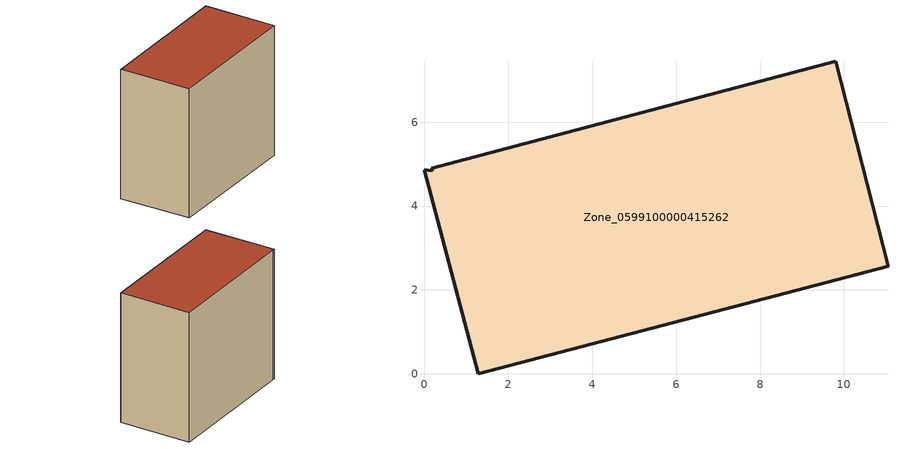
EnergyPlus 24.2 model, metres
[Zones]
Zone_0599100000415262
 floor ground (C_G): 0,4.86 0.19,4.84 0.17,4.9 9.81,7.45 11.05,2.56 1.28,0 z3.29
 wall outside (C_F): 1.28,0 11.05,2.56 9.81,7.45 0.17,4.9 0.19,4.84 0,4.86 1.28,0 z3.29:12.35
 roof outside (C_R): 0.19,4.84 0,4.86 1.28,0 11.05,2.56 9.81,7.45 0.17,4.9 z12.35
[BUILDING]
Pand.0599100000415262: North Axis=0; Terrain=City; Loads Convergence Tolerance Value=0.04; Temperature Convergence Tolerance Value=0.4; Solar Distribution=FullExterior; Maximum Number of Warmup Days=25; Minimum Number of Warmup Days=1
[Site:Location]
Rotterdam.The.Hague.AP_ZH_NLD Design_Conditions: Latitude=51.96; Longitude=4.45; Time Zone=1; Elevation=-4.5
[SITE:GROUNDTEMPERATURE:BUILDINGSURFACE]
18, 18, 18, 18, 18, 18, 18, 18, 18, 18, 18, 18
[MATERIAL] Thermal Absorptance=0.9; Solar Absorptance=0.7; Visible Absorptance=0.7
Name | Roughness | Thickness | Conductivity | Density | Specific Heat
G.TI.1992-2005 | MediumSmooth | 0.15 | 0.06 | 540 | 1210
F.TI.1992-2005 | Rough | 0.3 | 0.12 | 1920 | 840
R.TI.1992-2005 | MediumRough | 0.2 | 0.08 | 1500 | 1000
[CONSTRUCTION]
C_G: G.TI.1992-2005
C_F: F.TI.1992-2005
C_R: R.TI.1992-2005
[ZONE]
Zone_0599100000415262: Type=1; Multiplier=1; Ceiling Height=Autocalculate; Volume=Autocalculate; Floor Area=autocalculate; Part of Total Floor Area=Yes
[ZONEINFILTRATION:DESIGNFLOWRATE]
Infil_Zone_0599100000415262: Zone or ZoneList or Space or SpaceList=Zone_0599100000415262; Schedule=AlwaysOn; Design Flow Rate Calculation Method=Flow/Area; Flow Rate per Floor Area=0.0015; Constant Term Coefficient=1; Temperature Term Coefficient=0; Velocity Term Coefficient=0; Velocity Squared Term Coefficient=0
[HVACTEMPLATE:ZONE:IDEALLOADSAIRSYSTEM]
Zone_0599100000415262: Maximum Heating Supply Air Temperature=50; Minimum Cooling Supply Air Temperature=13; Maximum Heating Supply Air Humidity Ratio=0.0156; Minimum Cooling Supply Air Humidity Ratio=0.0077; Heating Limit=NoLimit; Cooling Limit=NoLimit; Dehumidification Control Type=ConstantSensibleHeatRatio; Cooling Sensible Heat Ratio=0.7; Dehumidification Setpoint=60; Humidification Control Type=None; Humidification Setpoint=30; Outdoor Air Method=None; Outdoor Air Flow Rate per Person=0.00944; Outdoor Air Flow Rate per Zone Floor Area=0; Outdoor Air Flow Rate per Zone=0; Demand Controlled Ventilation Type=None; Outdoor Air Economizer Type=NoEconomizer; Heat Recovery Type=None; Sensible Heat Recovery Effectiveness=0.7; Latent Heat Recovery Effectiveness=0.65
[ZONECONTROL:THERMOSTAT]
ThermostatControl_Zone_0599100000415262: Zone or ZoneList=Zone_0599100000415262; Control Type Schedule=DualSetpointControlType; Control 1=Thermostat_Zone_0599100000415262; Temperature Difference Between Cutout And Setpoint=0
[THERMOSTATSETPOINT:DUALSETPOINT]
Thermostat_Zone_0599100000415262: Heating Setpoint Temperature Schedule=HeatingSetpoint_Zone_0599100000415262; Cooling Setpoint Temperature Schedule=CoolingSetpoint_Zone_0599100000415262
[SCHEDULE:COMPACT]
HeatingSetpoint_Zone_0599100000415262: Through: 12/31, For: AllDays, Until: 24:00, 21
CoolingSetpoint_Zone_0599100000415262: Through: 12/31, For: AllDays, Until: 24:00, 24
DualSetpointControlType: Through: 12/31, For: AllDays, Until: 24:00, 4
AlwaysOn: Through: 12/31, For: AllDays, Until: 24:00, 1
